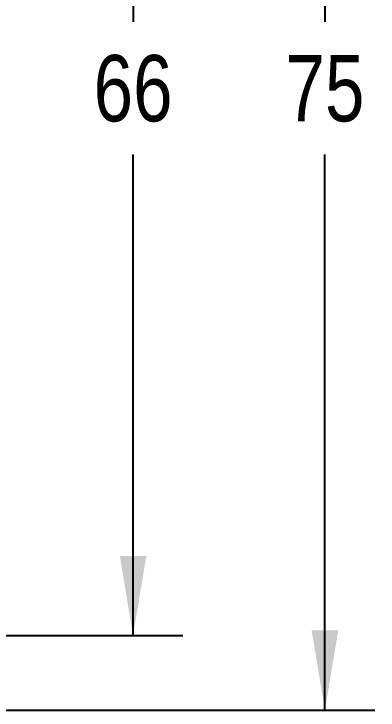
# Model space of a CAD drawing. Header units: millimetres. Extents: x 0 to 297, y 0 to 210.
# Drawn here: x 124.21 to 146.13, y 65.79 to 107.77 of the extents above; entities that cross this region are included whole.
import ezdxf

# ---------------------------------------------------------------- set-up
doc = ezdxf.new("R2010")
doc.units = ezdxf.units.MM
doc.header["$LTSCALE"] = 16.335
doc.layers.get('0').update_dxf_attribs({"linetype": 'CONTINUOUS'})
doc.styles.get("Standard").update_dxf_attribs({"font": 'txt', "width": 0.8})
doc.dimstyles.new('DIMSTYLE_3', dxfattribs={"dimtxt": 4, "dimasz": 4.8, "dimexe": 3, "dimexo": 1.6, "dimgap": 2, "dimtad": 0, "dimtih": 1, "dimtoh": 1, "dimdsep": 46, "dimtxsty": 'Standard', "dimblk": '_FILLED', "dimblk1": '_FILLED', "dimblk2": '_FILLED', "dimcen": 0.09, "dimadec": 0, "dimazin": 0, "dimtp": 0.3, "dimtm": 0.3, "dimtfac": 1, "dimtofl": 0, "dimtmove": 0, "dimatfit": 3, "dimldrblk": '_FILLED', "dimfxl": 1, "dimtolj": 1, "dimarcsym": 0})

# ---------------------------------------------------------------- blocks, each defined once
blk = doc.blocks.new('_FILLED')
at = {"color": 0, "linetype": 'ByBlock'}
blk.add_solid([(0, 0), (-1, 0.1667), (-1, -0.1667)], dxfattribs=at)
blk = doc.blocks.new('*D3')
at = {"color": 2, "linetype": 'Continuous'}
for p, q in [((121.909, 140.789), (145.934, 140.789)), ((142.934, 140.789), (142.934, 107.289)), ((142.934, 65.789), (142.934, 99.289)), ((121.909, 65.789), (145.934, 65.789))]:
    blk.add_line(p, q, dxfattribs=at)
at = {"color": 2, "linetype": 'Continuous', "xscale": 4.8, "yscale": 4.8, "zscale": 4.8}
for p, rotation in [((142.934, 140.789), 90), ((142.934, 65.789), 270)]:
    blk.add_blockref('_FILLED', p, dxfattribs=dict(at, rotation=rotation))
at = {"color": 2, "linetype": 'Continuous', "insert": (142.934, 105.289), "char_height": 4, "width": 6.4, "attachment_point": 2, "line_spacing_factor": 0.9}
blk.add_mtext('75', dxfattribs=at)
blk = doc.blocks.new('*D4')
at = {"color": 2, "linetype": 'Continuous'}
for p, q in [((119.409, 136.289), (134.382, 136.289)), ((131.382, 136.289), (131.382, 107.288)), ((131.382, 70.288), (131.382, 99.288)), ((119.409, 70.288), (134.382, 70.288))]:
    blk.add_line(p, q, dxfattribs=at)
at = {"color": 2, "linetype": 'Continuous', "xscale": 4.8, "yscale": 4.8, "zscale": 4.8}
for p, rotation in [((131.382, 136.289), 90), ((131.382, 70.288), 270)]:
    blk.add_blockref('_FILLED', p, dxfattribs=dict(at, rotation=rotation))
at = {"color": 2, "linetype": 'Continuous', "insert": (131.382, 105.288), "char_height": 4, "width": 6.4, "attachment_point": 2, "line_spacing_factor": 0.9}
blk.add_mtext('66', dxfattribs=at)

msp = doc.modelspace()

# ---------------------------------------------------------------- dimensions: what is measured, and where the dimension line sits
at = {"color": 2, "linetype": 'Continuous'}
for base, p1, p2, picture, middle in [((142.934, 65.789), (120.309, 140.789), (120.309, 65.789), '*D3', (143.034, 103.289)), ((131.382, 70.288), (117.809, 136.289), (117.809, 70.288), '*D4', (131.382, 103.288))]:
    dim = msp.add_linear_dim(base=base, p1=p1, p2=p2, angle=270, dimstyle='DIMSTYLE_3', dxfattribs=at)
    dim.commit()
    dim.dimension.update_dxf_attribs({"geometry": picture, "text_midpoint": middle, "dimtype": 160})

doc.saveas('drawing.dxf')
